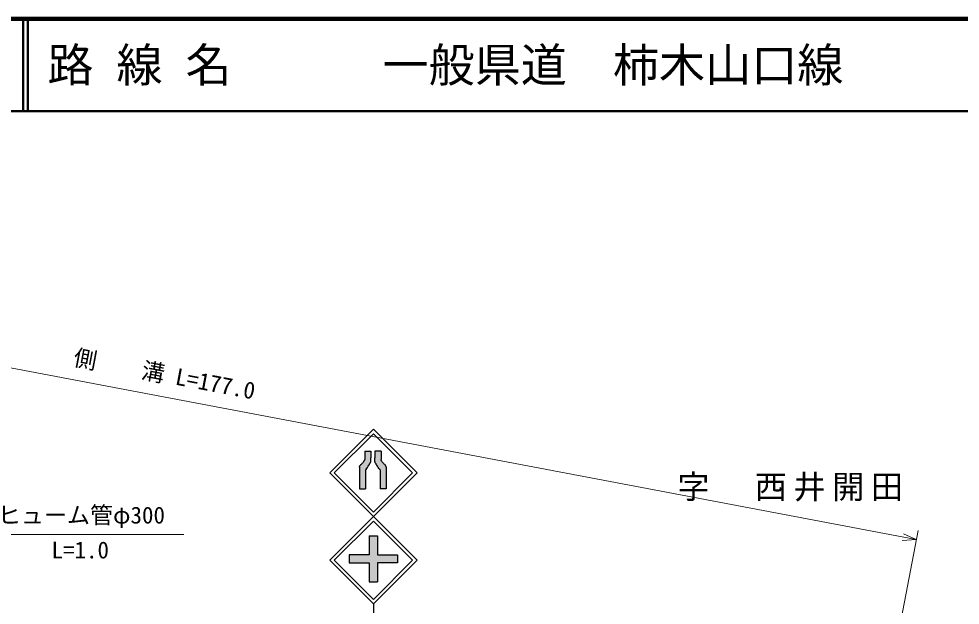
# Model space of a CAD drawing. Units: millimetres, scale not verified. Extents: x 40000 to 680000, y 20000 to 380000.
# Drawn here: x 177279 to 279409, y 316435 to 380000 of the extents above; entities that cross this region are included whole.
import ezdxf
from ezdxf.enums import TextEntityAlignment as Align

# ---------------------------------------------------------------- set-up
doc = ezdxf.new("R2010")
doc.units = ezdxf.units.MM
doc.header["$LTSCALE"] = 1000
for name, color, linetype, lineweight in [('M-BGD', 7, 'Continuous', 25), ('M-STR-HTXT', 7, 'Continuous', 13), ('M-STR-STRC', 7, 'Continuous', 25), ('M-TTL', 2, 'Continuous', 140), ('M-TTL-LINE', 7, 'Continuous', 50)]:
    doc.layers.add(name, color=color, linetype=linetype, lineweight=lineweight)
doc.layers.add('M-TTL-TXT', color=7, linetype='Continuous')
doc.styles.add('ＭＳ ゴシック', font='')
doc.styles.get('ＭＳ ゴシック').set_extended_font_data('MS Gothic')

msp = doc.modelspace()

# ---------------------------------------------------------------- hatches: boundary and pattern name
at = {"layer": 'M-STR-STRC'}
h = msp.add_hatch(color=256, dxfattribs=at)
edge = h.paths.add_edge_path()
edge.add_line((215472, 332392), (215472, 333116))
edge.add_line((215472, 333116), (214804, 333116))
edge.add_line((214804, 333116), (214804, 332218))
edge.add_spline(control_points=[(214804, 332218), (214804, 332216), (214804, 332212), (214804, 332210), (214804, 332207), (214804, 332195), (214804, 332192), (214804, 332187), (214803, 332173), (214802, 332168), (214801, 332163), (214798, 332149), (214797, 332145), (214796, 332142), (214792, 332134), (214791, 332131), (214790, 332129), (214785, 332122), (214783, 332120), (214782, 332118), (214777, 332112), (214775, 332110), (214773, 332108), (214768, 332102), (214767, 332100), (214764, 332097), (214757, 332088), (214755, 332085), (214752, 332081), (214746, 332071), (214743, 332068), (214741, 332064), (214735, 332054), (214733, 332050), (214730, 332047), (214724, 332036), (214722, 332033), (214705, 332009), (214656, 331939), (214639, 331917), (214621, 331895), (214563, 331832), (214544, 331812), (214524, 331792), (214465, 331734), (214445, 331714), (214426, 331696), (214369, 331641), (214350, 331623), (214345, 331619), (214332, 331606), (214328, 331601), (214324, 331596), (214312, 331582), (214308, 331577), (214304, 331572), (214292, 331555), (214289, 331549), (214285, 331543), (214274, 331522), (214271, 331515), (214268, 331506), (214258, 331479), (214255, 331470), (214252, 331461), (214244, 331435), (214242, 331426), (214240, 331419), (214235, 331399), (214233, 331392), (214232, 331389), (214231, 331381), (214230, 331378)], knot_values=[0, 0, 0, 0, 1, 1, 1, 2, 2, 2, 3, 3, 3, 4, 4, 4, 5, 5, 5, 6, 6, 6, 7, 7, 7, 8, 8, 8, 9, 9, 9, 10, 10, 10, 11, 11, 11, 12, 12, 12, 13, 13, 13, 14, 14, 14, 15, 15, 15, 16, 16, 16, 17, 17, 17, 18, 18, 18, 19, 19, 19, 20, 20, 20, 21, 21, 21, 22, 22, 22, 23, 23, 23, 24, 24, 24, 24], degree=3, periodic=0)
edge.add_line((214230, 331378), (214230, 329042))
edge.add_line((214230, 329042), (214898, 329042))
edge.add_line((214898, 329042), (214898, 331235))
edge.add_spline(control_points=[(214898, 331235), (214898, 331236), (214896, 331206), (214898, 331236), (214892, 331187), (214897, 331238), (214897, 331238), (214897, 331239), (214881, 331209), (214896, 331241), (214896, 331242), (214896, 331244), (214892, 331166), (214892, 331247), (214884, 331259), (214888, 331171), (214875, 331257), (214866, 331241), (214881, 331194), (214881, 331184), (214868, 331191), (214881, 331177), (214898, 331162), (214881, 331159), (214898, 331152), (214898, 331099), (214822, 331045), (214898, 331126), (214898, 331075), (214928, 331133), (214946, 331156), (215002, 331223), (215068, 331330), (215098, 331374), (215128, 331419), (215217, 331555), (215247, 331600), (215260, 331621), (215302, 331682), (215315, 331702), (215326, 331718), (215358, 331765), (215368, 331781), (215376, 331794), (215400, 331834), (215407, 331847), (215413, 331859), (215430, 331896), (215435, 331909), (215440, 331925), (215454, 331973), (215457, 331989), (215461, 332008), (215468, 332064), (215470, 332083), (215471, 332106), (215474, 332175), (215474, 332198), (215474, 332226), (215473, 332312), (215473, 332340), (215473, 332344), (215473, 332355), (215473, 332359), (215473, 332362), (215472, 332372), (215472, 332375), (215472, 332378), (215472, 332385), (215472, 332387), (215472, 332388), (215472, 332391), (215472, 332392)], knot_values=[0, 0, 0, 0, 1, 1, 1, 2, 2, 2, 3, 3, 3, 4, 4, 4, 5, 5, 5, 6, 6, 6, 7, 7, 7, 8, 8, 8, 9, 9, 9, 10, 10, 10, 11, 11, 11, 12, 12, 12, 13, 13, 13, 14, 14, 14, 15, 15, 15, 16, 16, 16, 17, 17, 17, 18, 18, 18, 19, 19, 19, 20, 20, 20, 21, 21, 21, 22, 22, 22, 23, 23, 23, 24, 24, 24, 24], degree=3, periodic=0)
h = msp.add_hatch(color=256, dxfattribs=at)
edge = h.paths.add_edge_path()
edge.add_line((215905, 332392), (215905, 333116))
edge.add_line((215905, 333116), (216573, 333116))
edge.add_line((216573, 333116), (216573, 332218))
edge.add_spline(control_points=[(216573, 332218), (216573, 332216), (216573, 332212), (216573, 332210), (216573, 332207), (216573, 332195), (216573, 332192), (216573, 332187), (216575, 332173), (216575, 332168), (216576, 332163), (216579, 332149), (216580, 332145), (216581, 332142), (216585, 332134), (216586, 332131), (216588, 332129), (216592, 332122), (216594, 332120), (216595, 332118), (216600, 332112), (216602, 332110), (216604, 332108), (216609, 332102), (216611, 332100), (216613, 332097), (216620, 332088), (216623, 332085), (216625, 332081), (216632, 332071), (216634, 332068), (216636, 332064), (216642, 332054), (216645, 332050), (216647, 332047), (216653, 332036), (216655, 332033), (216672, 332009), (216721, 331939), (216739, 331917), (216756, 331895), (216814, 331832), (216834, 331812), (216853, 331792), (216913, 331734), (216933, 331714), (216951, 331696), (217009, 331641), (217028, 331623), (217032, 331619), (217045, 331606), (217049, 331601), (217053, 331596), (217065, 331582), (217069, 331577), (217073, 331572), (217085, 331555), (217088, 331549), (217092, 331543), (217103, 331522), (217106, 331515), (217110, 331506), (217119, 331479), (217122, 331470), (217125, 331461), (217133, 331435), (217135, 331426), (217137, 331419), (217142, 331399), (217144, 331392), (217145, 331389), (217147, 331381), (217147, 331378)], knot_values=[0, 0, 0, 0, 1, 1, 1, 2, 2, 2, 3, 3, 3, 4, 4, 4, 5, 5, 5, 6, 6, 6, 7, 7, 7, 8, 8, 8, 9, 9, 9, 10, 10, 10, 11, 11, 11, 12, 12, 12, 13, 13, 13, 14, 14, 14, 15, 15, 15, 16, 16, 16, 17, 17, 17, 18, 18, 18, 19, 19, 19, 20, 20, 20, 21, 21, 21, 22, 22, 22, 23, 23, 23, 24, 24, 24, 24], degree=3, periodic=0)
edge.add_line((217147, 331378), (217147, 329042))
edge.add_line((217147, 329042), (216479, 329042))
edge.add_line((216479, 329042), (216479, 331235))
edge.add_spline(control_points=[(216479, 331235), (216479, 331236), (216482, 331206), (216480, 331236), (216485, 331187), (216480, 331238), (216480, 331238), (216480, 331239), (216496, 331209), (216481, 331241), (216481, 331242), (216482, 331244), (216485, 331166), (216485, 331247), (216493, 331259), (216489, 331171), (216502, 331257), (216511, 331241), (216496, 331194), (216496, 331184), (216509, 331191), (216496, 331177), (216479, 331162), (216496, 331159), (216479, 331152), (216479, 331099), (216555, 331045), (216479, 331126), (216479, 331075), (216449, 331133), (216431, 331156), (216375, 331223), (216309, 331330), (216279, 331374), (216249, 331419), (216160, 331555), (216130, 331600), (216117, 331621), (216076, 331682), (216062, 331702), (216051, 331718), (216020, 331765), (216010, 331781), (216001, 331794), (215978, 331834), (215970, 331847), (215964, 331859), (215947, 331896), (215942, 331909), (215937, 331925), (215923, 331973), (215920, 331989), (215916, 332008), (215909, 332064), (215908, 332083), (215906, 332106), (215903, 332175), (215903, 332198), (215903, 332226), (215904, 332312), (215904, 332340), (215904, 332344), (215904, 332355), (215904, 332359), (215905, 332362), (215905, 332372), (215905, 332375), (215905, 332378), (215905, 332385), (215905, 332387), (215905, 332388), (215905, 332391), (215905, 332392)], knot_values=[0, 0, 0, 0, 1, 1, 1, 2, 2, 2, 3, 3, 3, 4, 4, 4, 5, 5, 5, 6, 6, 6, 7, 7, 7, 8, 8, 8, 9, 9, 9, 10, 10, 10, 11, 11, 11, 12, 12, 12, 13, 13, 13, 14, 14, 14, 15, 15, 15, 16, 16, 16, 17, 17, 17, 18, 18, 18, 19, 19, 19, 20, 20, 20, 21, 21, 21, 22, 22, 22, 23, 23, 23, 24, 24, 24, 24], degree=3, periodic=0)
msp.add_hatch(color=256, dxfattribs=at).paths.add_polyline_path([(213129, 321908), (215291, 321908), (215291, 323941), (216191, 323941), (216191, 321908), (218353, 321908), (218353, 321008), (216191, 321008), (216191, 318976), (215291, 318976), (215291, 321008), (213129, 321008)])

# ---------------------------------------------------------------- linework, layer by layer
at = {"layer": 'M-STR-HTXT'}
for p, q in [((110605, 354603), (274652, 323535)), ((268139, 289146), (274838, 324517)), ((274652, 323535), (273248, 324182)), ((274652, 323535), (273108, 323445))]:
    msp.add_line(p, q, dxfattribs=at)
msp.add_lwpolyline([(161716, 297921), (171499, 324099), (195167, 324099)], dxfattribs=at)
at = {"layer": 'M-STR-STRC'}
for p, q in [((211012, 330774), (215750, 335511)), ((211507, 330774), (215750, 335016)), ((215750, 335511), (220488, 330774)), ((215750, 335016), (219993, 330774)), ((214804, 333116), (215472, 333116)), ((214804, 333116), (214804, 332218)), ((215472, 333116), (215472, 332392)), ((216573, 333116), (215905, 333116)), ((215905, 333116), (215905, 332392)), ((216573, 333116), (216573, 332218)), ((214230, 331378), (214230, 329042)), ((214898, 331095), (214898, 329042)), ((216479, 331095), (216479, 329042)), ((217147, 331378), (217147, 329042)), ((211012, 330774), (215750, 326036)), ((211507, 330774), (215750, 326531)), ((215750, 326531), (219993, 330774)), ((215750, 326036), (220488, 330774)), ((214230, 329042), (214898, 329042)), ((217147, 329042), (216479, 329042)), ((211012, 321299), (215750, 326036)), ((215750, 326036), (220488, 321299)), ((211507, 321299), (215750, 325541)), ((215750, 325541), (219993, 321299)), ((215291, 323941), (216191, 323941)), ((215291, 323941), (215291, 321908)), ((216191, 323941), (216191, 321908)), ((215291, 321908), (213129, 321908)), ((213129, 321908), (213129, 321008)), ((211012, 321299), (215750, 316561)), ((211507, 321299), (215750, 317056)), ((213129, 321008), (215291, 321008)), ((215291, 321008), (215291, 318976)), ((215750, 317056), (219993, 321299)), ((215750, 316561), (220488, 321299)), ((216191, 321008), (216191, 318976)), ((215291, 318976), (216191, 318976)), ((215750, 316561), (215750, 312773))]:
    msp.add_line(p, q, dxfattribs=at)
msp.add_lwpolyline([(216191, 321908), (218353, 321908), (218353, 321008), (216191, 321008)], dxfattribs=at)
for points, knots in [([(214230, 331378), (214231, 331381), (214232, 331389), (214233, 331392), (214235, 331399), (214240, 331419), (214242, 331426), (214244, 331435), (214252, 331461), (214255, 331470), (214258, 331479), (214268, 331506), (214271, 331515), (214274, 331522), (214285, 331543), (214289, 331549), (214292, 331555), (214304, 331572), (214308, 331577), (214312, 331582), (214324, 331596), (214328, 331601), (214332, 331606), (214345, 331619), (214350, 331623), (214369, 331641), (214426, 331696), (214445, 331714), (214465, 331734), (214524, 331792), (214544, 331812), (214563, 331832), (214621, 331895), (214639, 331917), (214656, 331939), (214705, 332009), (214722, 332033), (214724, 332036), (214730, 332047), (214733, 332050), (214735, 332054), (214741, 332064), (214743, 332068), (214746, 332071), (214752, 332081), (214755, 332085), (214757, 332088), (214764, 332097), (214767, 332100), (214768, 332102), (214773, 332108), (214775, 332110), (214777, 332112), (214782, 332118), (214783, 332120), (214785, 332122), (214790, 332129), (214791, 332131), (214792, 332134), (214796, 332142), (214797, 332145), (214798, 332149), (214801, 332163), (214802, 332168), (214803, 332173), (214804, 332187), (214804, 332192), (214804, 332195), (214804, 332207), (214804, 332210), (214804, 332212), (214804, 332216), (214804, 332218)], [0, 0, 0, 0, 1, 1, 1, 2, 2, 2, 3, 3, 3, 4, 4, 4, 5, 5, 5, 6, 6, 6, 7, 7, 7, 8, 8, 8, 9, 9, 9, 10, 10, 10, 11, 11, 11, 12, 12, 12, 13, 13, 13, 14, 14, 14, 15, 15, 15, 16, 16, 16, 17, 17, 17, 18, 18, 18, 19, 19, 19, 20, 20, 20, 21, 21, 21, 22, 22, 22, 23, 23, 23, 24, 24, 24, 24]), ([(214898, 331095), (214912, 331107), (214930, 331138), (214946, 331156), (215014, 331235), (215040, 331288), (215098, 331374), (215157, 331462), (215188, 331512), (215247, 331600), (215273, 331640), (215289, 331662), (215315, 331702), (215336, 331733), (215348, 331750), (215368, 331781), (215384, 331807), (215393, 331821), (215407, 331847), (215419, 331871), (215426, 331884), (215435, 331909), (215446, 331939), (215450, 331957), (215457, 331989), (215465, 332025), (215466, 332046), (215470, 332083), (215474, 332128), (215474, 332153), (215474, 332198), (215475, 332253), (215474, 332284), (215473, 332340), (215473, 332347), (215473, 332351), (215473, 332359), (215473, 332365), (215473, 332369), (215472, 332375), (215472, 332380), (215472, 332383), (215472, 332387), (215472, 332389), (215472, 332390), (215472, 332392)], [0, 0, 0, 0, 1, 1, 1, 2, 2, 2, 3, 3, 3, 4, 4, 4, 5, 5, 5, 6, 6, 6, 7, 7, 7, 8, 8, 8, 9, 9, 9, 10, 10, 10, 11, 11, 11, 12, 12, 12, 13, 13, 13, 14, 14, 14, 15, 15, 15, 15]), ([(216479, 331095), (216465, 331107), (216447, 331138), (216431, 331156), (216363, 331235), (216337, 331288), (216279, 331374), (216220, 331462), (216189, 331512), (216130, 331600), (216104, 331640), (216089, 331662), (216062, 331702), (216041, 331733), (216029, 331750), (216010, 331781), (215994, 331807), (215984, 331821), (215970, 331847), (215958, 331871), (215951, 331884), (215942, 331909), (215931, 331939), (215927, 331957), (215920, 331989), (215912, 332025), (215911, 332046), (215908, 332083), (215904, 332128), (215904, 332153), (215903, 332198), (215903, 332253), (215903, 332284), (215904, 332340), (215904, 332347), (215904, 332351), (215904, 332359), (215905, 332365), (215905, 332369), (215905, 332375), (215905, 332380), (215905, 332383), (215905, 332387), (215905, 332389), (215905, 332390), (215905, 332392)], [0, 0, 0, 0, 1, 1, 1, 2, 2, 2, 3, 3, 3, 4, 4, 4, 5, 5, 5, 6, 6, 6, 7, 7, 7, 8, 8, 8, 9, 9, 9, 10, 10, 10, 11, 11, 11, 12, 12, 12, 13, 13, 13, 14, 14, 14, 15, 15, 15, 15]), ([(217147, 331378), (217147, 331381), (217145, 331389), (217144, 331392), (217142, 331399), (217137, 331419), (217135, 331426), (217133, 331435), (217125, 331461), (217122, 331470), (217119, 331479), (217110, 331506), (217106, 331515), (217103, 331522), (217092, 331543), (217088, 331549), (217085, 331555), (217073, 331572), (217069, 331577), (217065, 331582), (217053, 331596), (217049, 331601), (217045, 331606), (217032, 331619), (217028, 331623), (217009, 331641), (216951, 331696), (216933, 331714), (216913, 331734), (216853, 331792), (216834, 331812), (216814, 331832), (216756, 331895), (216739, 331917), (216721, 331939), (216672, 332009), (216655, 332033), (216653, 332036), (216647, 332047), (216645, 332050), (216642, 332054), (216636, 332064), (216634, 332068), (216632, 332071), (216625, 332081), (216623, 332085), (216620, 332088), (216613, 332097), (216611, 332100), (216609, 332102), (216604, 332108), (216602, 332110), (216600, 332112), (216595, 332118), (216594, 332120), (216592, 332122), (216588, 332129), (216586, 332131), (216585, 332134), (216581, 332142), (216580, 332145), (216579, 332149), (216576, 332163), (216575, 332168), (216575, 332173), (216573, 332187), (216573, 332192), (216573, 332195), (216573, 332207), (216573, 332210), (216573, 332212), (216573, 332216), (216573, 332218)], [0, 0, 0, 0, 1, 1, 1, 2, 2, 2, 3, 3, 3, 4, 4, 4, 5, 5, 5, 6, 6, 6, 7, 7, 7, 8, 8, 8, 9, 9, 9, 10, 10, 10, 11, 11, 11, 12, 12, 12, 13, 13, 13, 14, 14, 14, 15, 15, 15, 16, 16, 16, 17, 17, 17, 18, 18, 18, 19, 19, 19, 20, 20, 20, 21, 21, 21, 22, 22, 22, 23, 23, 23, 24, 24, 24, 24]), ([(214898, 331235), (214898, 331236), (214898, 331236), (214898, 331236), (214897, 331237), (214897, 331238), (214897, 331238), (214897, 331239), (214897, 331240), (214896, 331241), (214896, 331242), (214896, 331244), (214895, 331244)], [0, 0, 0, 0, 1, 1, 1, 2, 2, 2, 3, 3, 3, 4, 4, 4, 4]), ([(216479, 331235), (216479, 331236), (216480, 331236), (216480, 331236), (216480, 331237), (216480, 331238), (216480, 331238), (216481, 331239), (216481, 331240), (216481, 331241), (216481, 331242), (216482, 331244), (216482, 331244)], [0, 0, 0, 0, 1, 1, 1, 2, 2, 2, 3, 3, 3, 4, 4, 4, 4])]:
    msp.add_open_spline(points, degree=3, knots=knots, dxfattribs=at)
at = {"layer": 'M-TTL'}
msp.add_line((680000, 380000), (40000, 380000), dxfattribs=at)
at = {"layer": 'M-TTL-LINE'}
for p, q in [((177750, 380000), (177750, 370000)), ((178250, 380000), (178250, 370000)), ((40000, 370000), (680000, 370000))]:
    msp.add_line(p, q, dxfattribs=at)

# ---------------------------------------------------------------- texts
at = {"layer": 'M-BGD', "insert": (261319, 327668), "char_height": 2566, "attachment_point": 8, "style": 'ＭＳ ゴシック'}
msp.add_mtext('\\T1.2;字\u3000西井開田', dxfattribs=at)
at = {"layer": 'M-STR-HTXT', "style": 'ＭＳ ゴシック'}
msp.add_text('側\u3000\u3000溝 L=177.0', height=1833, rotation=349.276, dxfattribs=at).set_placement((192814, 340052), align=Align.BOTTOM_CENTER)
for s, p in [('ヒューム管φ300', (184066, 326197)), ('L=1.0', (183940, 322419))]:
    msp.add_text(s, height=1833, dxfattribs=at).set_placement(p, align=Align.MIDDLE_CENTER)
at = {"layer": 'M-TTL-TXT', "style": 'ＭＳ ゴシック'}
for s, p in [('路 線 名', (180380, 375000)), ('一般県道\u3000柿木山口線', (216734, 375000))]:
    msp.add_text(s, height=3666, dxfattribs=at).set_placement(p, align=Align.MIDDLE_LEFT)

doc.saveas('drawing.dxf')
